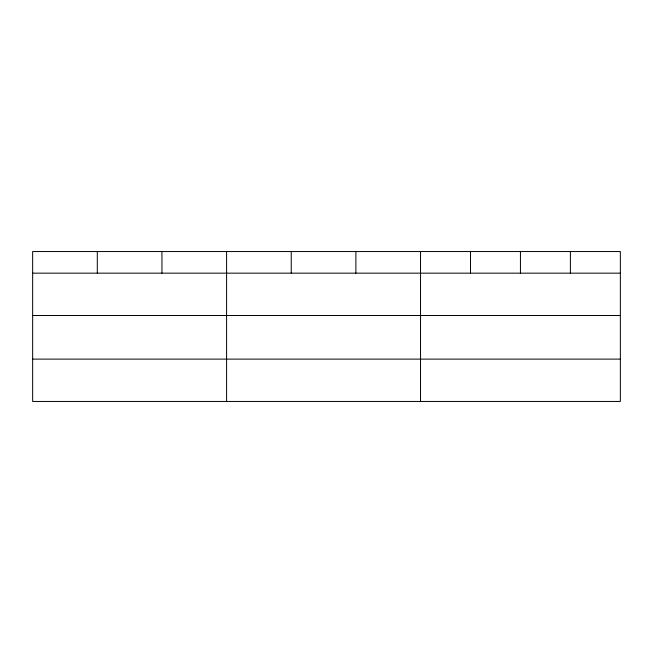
<?xml version="1.0" encoding="UTF-8"?>
<svg xmlns="http://www.w3.org/2000/svg" width="653" height="653" viewBox="0 0 653 653"><rect width="100%" height="100%" fill="white"/><g stroke="black" fill="none" stroke-linecap="round" stroke-linejoin="round"><path stroke-width="0.98" d="M620.35 315.497L620.35 251.544L32.65 251.544L32.65 401.456L620.35 401.456L620.35 315.497L32.65 315.497M32.65 273.158L620.35 273.158M32.65 359.117L620.35 359.117M570.395 251.544L570.395 273.158M520.441 251.544L520.441 273.158M470.486 251.544L470.486 273.158M420.532 251.544L420.532 401.456M355.885 251.544L355.885 273.158M291.238 251.544L291.238 273.158M226.591 251.544L226.591 401.456M161.944 251.544L161.944 273.158M97.297 251.544L97.297 273.158"/></g></svg>
